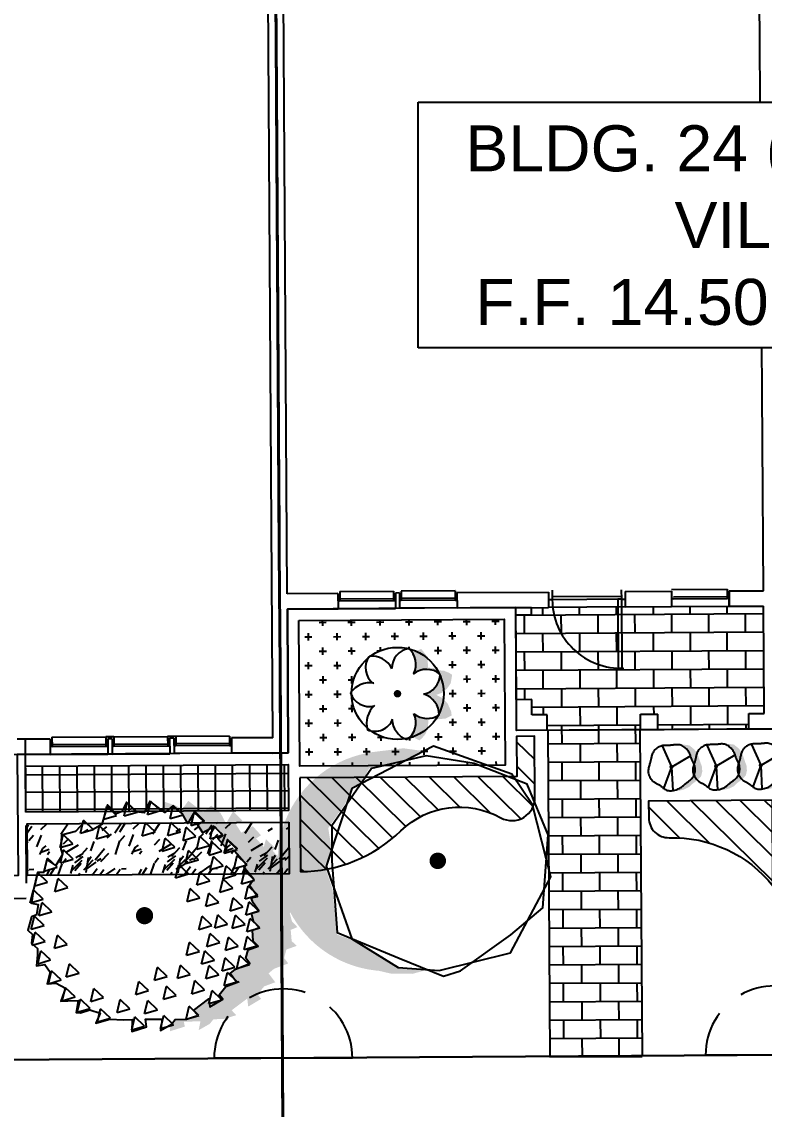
# Model space of a CAD drawing. Header units: feet. Extents: x 919634 to 928945, y 707022 to 708026.
# Drawn here: x 920373.39 to 920405.62, y 707104.01 to 707151.24 of the extents above; entities that cross this region are included whole.
import ezdxf

# ---------------------------------------------------------------- set-up
doc = ezdxf.new("R2010")
doc.units = ezdxf.units.FT
doc.header["$LTSCALE"] = 20
doc.header["$MEASUREMENT"] = 0
for name, pattern in [('HIDDEN2', [0.1875, 0.125, -0.0625]), ('Site Plan$0$HIDDEN2', [0.1875, 0.125, -0.0625]), ('Site Plan$0$PHANTOM2', [1.25, 0.625, -0.125, 0.125, -0.125, 0.125, -0.125])]:
    doc.linetypes.add(name, pattern=pattern)
for name, color, linetype in [('-u-site-utility clear zone', 252, 'HIDDEN2'), ('-u-site-xref', 7, 'Continuous'), ('LP-ANNO-LABL-SHRB', 2, 'Continuous'), ('Site Plan$0$-u-site-bldg ID', 7, 'Continuous'), ('Site Plan$0$-u-site-bldg_interior', 252, 'Continuous'), ('Site Plan$0$A-PART-FULL', 4, 'Continuous'), ('Site Plan$0$SP-BLDG-ROOF ABOVE', 4, 'Site Plan$0$HIDDEN2'), ('Site Plan$0$SP-LOT PAVERS', 254, 'Continuous'), ('x-Villa4-LP Block$0$L-002', 253, 'Continuous'), ('x-Villa4-LP Block$0$LK-SHRB-013M', 253, 'Continuous'), ('x-Villa4-LP Block$0$LK-SHRB-035M', 253, 'Continuous'), ('x-Villa4-LP Block$0$LK-SHRB-TRNK', 253, 'Continuous'), ('x-Villa4-LP Block$0$LK-TREE-013M', 253, 'Continuous'), ('x-Villa4-LP Block$0$LK-TREE-025M', 253, 'Continuous'), ('x-Villa4-LP Block$0$LK-TREE-050M', 253, 'Continuous'), ('x-Villa4-LP Block$0$LK-TREE-TRNK', 253, 'Continuous'), ('x-Villa4-LP Block$0$LP-PATT-SHAR', 253, 'Continuous'), ('x-Villa4-LP Block$0$LP-SHAR-BRDR-CONT', 253, 'Continuous'), ('x-Villa4-LP Block$0$LP-SHRB', 253, 'Continuous'), ('x-Villa4-LP Block$0$LP-TREE', 253, 'Continuous')]:
    doc.layers.add(name, color=color, linetype=linetype)
for name, color, linetype, lineweight in [('Site Plan$0$SP-LOT LINES', 252, 'Site Plan$0$PHANTOM2', 40), ('Site Plan$0$SP-SIDEWALK', 2, 'Continuous', 25), ('SP-BUILDING-FOOTPRINT', 1, 'Continuous', 25)]:
    doc.layers.add(name, color=color, linetype=linetype, lineweight=lineweight)
for name, color, linetype, plot in [('x-Villa4-LP Block$0$-u-site-no_plot', 253, 'Continuous', False), ('x-Villa4-LP Block$0$LK-SHRB-SHAD', 253, 'Continuous', False), ('x-Villa4-LP Block$0$LK-TREE-SHAD', 253, 'Continuous', False), ('x-Villa4-LP Block$0$LK-TREE-SHAD-SM30', 253, 'Continuous', False), ('x-Villa4-LP Block$0$LK-TREE-SHAD-SM40', 253, 'Continuous', False), ('x-Villa4-LP Block$0$LK-TREE-SHAD-SM50', 253, 'Continuous', False)]:
    doc.layers.add(name, color=color, linetype=linetype, plot=plot)
doc.layers.get('-u-site-xref').off()
doc.styles.add('Site Plan$0$ARIAL', font='arial.ttf')

# ---------------------------------------------------------------- blocks, each defined once
blk = doc.blocks.new('Site Plan$0$DR1H902')
for p, q in [((-0.5, 0), (-0.5, 1)), ((-0.5, 1), (-0.45, 1)), ((-0.45, 0), (-0.45, 1)), ((-0.5, 0), (-0.45, 0))]:
    blk.add_line(p, q)
blk.add_arc((-0.5, 0), 1, 0, 91.707)
blk = doc.blocks.new('Site Plan$0$A$C4e4189c5')
at = {"layer": 'Site Plan$0$-u-site-bldg_interior'}
for p, q in [((-38, 4), (-40, 4)), ((-2, 5.5), (-38, 5.5)), ((-2, 4), (-38, 4)), ((-2, 4), (0, 4))]:
    blk.add_line(p, q, dxfattribs=at)
at = {"layer": 'Site Plan$0$-u-site-bldg_interior', "xscale": 35.99999999999999, "yscale": 35.99999999999999, "zscale": 95.99999999999997, "rotation": 179.9999999999935}
blk.add_blockref('Site Plan$0$DR1H902', (-20, 4), dxfattribs=at)
blk = doc.blocks.new('Site Plan')
at = {"layer": 'Site Plan$0$SP-LOT PAVERS', "extrusion": (1.16656e-06, -0.0001861, 1)}
h = blk.add_hatch(dxfattribs=at)
h.set_pattern_fill('AR-B816', color=256, scale=0.1, angle=0.3592)
h.set_pattern_definition([(0.3592, (920367.3301, 707106.11246), (-0.005015, 0.799984), []), (90.3592, (920367.3301, 707106.11246), (-0.804999, 0.79497), [0.8, -0.8])])
h.paths.add_polyline_path([(920400.228, 707120.486), (920400.252, 707120.486), (920400.248, 707121.152), (920400.998, 707121.157), (920401.002, 707120.49), (920404.954, 707120.515), (920404.95, 707121.182), (920405.617, 707121.186), (920405.588, 707125.853), (920394.838, 707125.785), (920394.863, 707121.785), (920395.529, 707121.79), (920395.534, 707121.123), (920396.2, 707121.127), (920396.204, 707120.46), (920396.228, 707120.461), (920396.317, 707106.294), (920400.317, 707106.319)])
at = {"layer": 'Site Plan$0$-u-site-bldg_interior', "extrusion": (1.16656e-06, -0.0001861, 1)}
for p, q in [((920384.29, 707120.148, 0.007), (920384.049, 707158.564, 0.014)), ((920384.917, 707126.402, 0.008), (920384.715, 707158.568, 0.014)), ((920405.583, 707126.531, 0.008), (920405.382, 707158.697, 0.014)), ((920387.117, 707126.416, 0.008), (920384.917, 707126.402, 0.008)), ((920387.117, 707126.416, 0.008), (920387.121, 707125.749, 0.008)), ((920387.2, 707126.499, 0.008), (920389.533, 707126.514, 0.008)), ((920387.2, 707126.499, 0.008), (920387.202, 707126.086, 0.008)), ((920387.202, 707126.179, 0.008), (920389.535, 707126.194, 0.008)), ((920389.533, 707126.514, 0.008), (920389.535, 707126.101, 0.008)), ((920389.783, 707126.432, 0.008), (920389.617, 707126.431, 0.008)), ((920389.617, 707126.431, 0.008), (920389.621, 707125.765, 0.008)), ((920389.783, 707126.432, 0.008), (920389.788, 707125.766, 0.008)), ((920392.199, 707126.531, 0.008), (920389.866, 707126.516, 0.008)), ((920389.866, 707126.516, 0.008), (920389.869, 707126.103, 0.008)), ((920392.201, 707126.21, 0.008), (920389.868, 707126.196, 0.008)), ((920392.199, 707126.531, 0.008), (920392.202, 707126.118, 0.008)), ((920392.283, 707126.448, 0.008), (920396.25, 707126.473, 0.008)), ((920392.283, 707126.448, 0.008), (920392.287, 707125.781, 0.008)), ((920396.25, 707126.473, 0.008), (920396.254, 707125.806, 0.008)), ((920396.416, 707126.557, 0.008), (920396.419, 707126.141, 0.008)), ((920399.418, 707126.284, 0.008), (920396.418, 707126.266, 0.008)), ((920399.416, 707126.576, 0.008), (920399.419, 707126.159, 0.008)), ((920399.583, 707126.494, 0.008), (920401.596, 707126.506, 0.008)), ((920399.583, 707126.494, 0.008), (920399.588, 707125.827, 0.008)), ((920401.595, 707126.59, 0.008), (920404.012, 707126.605, 0.008)), ((920401.596, 707126.506, 0.008), (920401.6, 707125.84, 0.008)), ((920401.681, 707126.27, 0.008), (920404.012, 707126.284, 0.008)), ((920401.681, 707126.177, 0.008), (920404.012, 707126.192, 0.008)), ((920404.012, 707126.605, 0.008), (920404.014, 707126.192, 0.008)), ((920404.098, 707126.192, 0.008), (920404.014, 707126.192, 0.008)), ((920404.096, 707126.522, 0.008), (920405.583, 707126.531, 0.008)), ((920404.1, 707125.855, 0.008), (920404.096, 707126.522, 0.008)), ((920404.096, 707126.522, 0.008), (920404.1, 707125.855, 0.008)), ((920384.921, 707125.735, 0.008), (920387.121, 707125.749, 0.008)), ((920384.96, 707119.485, 0.007), (920384.921, 707125.735, 0.008)), ((920387.202, 707126.086, 0.008), (920387.119, 707126.086, 0.008)), ((920387.121, 707125.749, 0.008), (920389.621, 707125.765, 0.008)), ((920387.202, 707126.086, 0.008), (920389.535, 707126.101, 0.008)), ((920389.535, 707126.101, 0.008), (920389.619, 707126.101, 0.008)), ((920389.788, 707125.766, 0.008), (920389.621, 707125.765, 0.008)), ((920389.869, 707126.103, 0.008), (920389.785, 707126.103, 0.008)), ((920392.287, 707125.781, 0.008), (920389.788, 707125.766, 0.008)), ((920392.202, 707126.118, 0.008), (920389.869, 707126.103, 0.008)), ((920392.202, 707126.118, 0.008), (920392.285, 707126.118, 0.008)), ((920392.287, 707125.781, 0.008), (920396.254, 707125.806, 0.008)), ((920396.419, 707126.141, 0.008), (920396.252, 707126.14, 0.008)), ((920399.588, 707125.827, 0.008), (920396.254, 707125.806, 0.008)), ((920399.419, 707126.159, 0.008), (920396.419, 707126.141, 0.008)), ((920399.419, 707126.159, 0.008), (920399.586, 707126.16, 0.008)), ((920399.588, 707125.827, 0.008), (920401.6, 707125.84, 0.008)), ((920401.6, 707125.84, 0.008), (920404.1, 707125.855, 0.008)), ((920404.1, 707125.855, 0.008), (920405.588, 707125.865, 0.008)), ((920405.617, 707121.198, 0.007), (920405.588, 707125.865, 0.008)), ((920395.529, 707121.802, 0.007), (920394.863, 707121.797, 0.007)), ((920394.871, 707120.464, 0.007), (920394.863, 707121.797, 0.007)), ((920395.534, 707121.135, 0.007), (920395.529, 707121.802, 0.007)), ((920396.2, 707121.139, 0.007), (920395.534, 707121.135, 0.007)), ((920396.204, 707120.472, 0.007), (920396.2, 707121.139, 0.007)), ((920400.248, 707121.164, 0.007), (920400.998, 707121.169, 0.007)), ((920400.252, 707120.498, 0.007), (920400.248, 707121.164, 0.007)), ((920401.002, 707120.503, 0.007), (920400.998, 707121.169, 0.007)), ((920404.95, 707121.194, 0.007), (920405.617, 707121.198, 0.007)), ((920404.954, 707120.527, 0.007), (920404.95, 707121.194, 0.007)), ((920404.954, 707120.527, 0.007), (920405.621, 707120.531, 0.007)), ((920405.621, 707120.531, 0.007), (920406.288, 707120.536, 0.007)), ((920374.622, 707120.087, 0.007), (920373.196, 707120.078, 0.007)), ((920374.622, 707120.087, 0.007), (920374.627, 707119.42, 0.007)), ((920374.705, 707120.171, 0.007), (920377.039, 707120.186, 0.007)), ((920374.705, 707120.171, 0.007), (920374.708, 707119.758, 0.007)), ((920377.393, 707120.188, 0.007), (920377.039, 707120.186, 0.007)), ((920377.039, 707120.186, 0.007), (920377.041, 707119.773, 0.007)), ((920377.31, 707120.104, 0.007), (920377.122, 707120.103, 0.007)), ((920377.122, 707120.103, 0.007), (920377.127, 707119.436, 0.007)), ((920377.31, 707120.104, 0.007), (920377.314, 707119.437, 0.007)), ((920377.393, 707120.188, 0.007), (920379.726, 707120.202, 0.007)), ((920377.393, 707120.188, 0.007), (920377.395, 707119.775, 0.007)), ((920380.08, 707120.205, 0.007), (920379.726, 707120.202, 0.007)), ((920379.726, 707120.202, 0.007), (920379.729, 707119.789, 0.007)), ((920379.997, 707120.121, 0.007), (920379.81, 707120.12, 0.007)), ((920379.81, 707120.12, 0.007), (920379.814, 707119.453, 0.007)), ((920379.997, 707120.121, 0.007), (920380.002, 707119.454, 0.007)), ((920382.413, 707120.219, 0.007), (920380.08, 707120.205, 0.007)), ((920380.08, 707120.205, 0.007), (920380.083, 707119.792, 0.007)), ((920382.413, 707120.219, 0.007), (920382.416, 707119.806, 0.007)), ((920384.29, 707120.148, 0.007), (920382.497, 707120.136, 0.007)), ((920382.497, 707120.136, 0.007), (920382.502, 707119.47, 0.007)), ((920396.204, 707120.472, 0.007), (920394.871, 707120.464, 0.007)), ((920400.526, 707120.5, 0.007), (920401.276, 707120.504, 0.007)), ((920374.708, 707119.758, 0.007), (920374.625, 707119.757, 0.007)), ((920374.707, 707119.85, 0.007), (920377.041, 707119.865, 0.007)), ((920374.708, 707119.758, 0.007), (920377.041, 707119.773, 0.007)), ((920377.041, 707119.773, 0.007), (920377.125, 707119.773, 0.007)), ((920377.395, 707119.775, 0.007), (920377.312, 707119.774, 0.007)), ((920377.395, 707119.867, 0.007), (920379.728, 707119.882, 0.007)), ((920377.395, 707119.775, 0.007), (920379.729, 707119.789, 0.007)), ((920379.729, 707119.789, 0.007), (920379.812, 707119.79, 0.007)), ((920380.083, 707119.792, 0.007), (920379.999, 707119.791, 0.007)), ((920382.415, 707119.899, 0.007), (920380.082, 707119.884, 0.007)), ((920382.416, 707119.806, 0.007), (920380.083, 707119.792, 0.007)), ((920382.416, 707119.806, 0.007), (920382.499, 707119.807, 0.007)), ((920374.627, 707119.42, 0.007), (920372.533, 707119.407, 0.007)), ((920374.627, 707119.42, 0.007), (920377.127, 707119.436, 0.007)), ((920377.314, 707119.437, 0.007), (920377.127, 707119.436, 0.007)), ((920377.314, 707119.437, 0.007), (920379.814, 707119.453, 0.007)), ((920380.002, 707119.454, 0.007), (920379.814, 707119.453, 0.007)), ((920382.502, 707119.47, 0.007), (920380.002, 707119.454, 0.007)), ((920384.294, 707119.481, 0.007), (920382.502, 707119.47, 0.007)), ((920384.294, 707119.481, 0.007), (920384.96, 707119.485, 0.007))]:
    blk.add_line(p, q, dxfattribs=at)
at = {"layer": 'Site Plan$0$-u-site-bldg_interior', "extrusion": (1.16656e-06, -0.0001861, 1), "elevation": -130.515}
blk.add_lwpolyline([(920395.506, 707125.456), (920394.84, 707125.452), (920394.838, 707125.785), (920395.504, 707125.789)], close=True, dxfattribs=at)
at = {"layer": 'Site Plan$0$A-PART-FULL', "extrusion": (1.16656e-06, -0.0001861, 1)}
blk.add_line((920401.681, 707126.177, 0.008), (920401.598, 707126.177, 0.008), dxfattribs=at)
at = {"layer": 'Site Plan$0$SP-BLDG-ROOF ABOVE', "extrusion": (1.16656e-06, -0.0001861, 1), "elevation": -130.515}
blk.add_lwpolyline([(920373.545, 707120.068), (920373.588, 707113.152), (920366, 707113.104), (920365.944, 707122.021)], dxfattribs=at)
at = {"layer": 'Site Plan$0$SP-LOT LINES', "ltscale": 0.4, "extrusion": (1.16656e-06, -0.0001861, 1)}
for p, q in [((920384.29, 707173.232, 0.017), (920384.854, 707083.234)), ((920384.854, 707083.234), (920384.29, 707173.232, 0.017))]:
    blk.add_line(p, q, dxfattribs=at)
at = {"layer": 'Site Plan$0$SP-SIDEWALK', "extrusion": (1.16656e-06, -0.0001861, 1)}
for p, q in [((920394.863, 707121.797, 0.007), (920394.838, 707125.797, 0.008)), ((920396.204, 707120.472, 0.007), (920404.954, 707120.527, 0.007)), ((920396.228, 707120.473, 0.007), (920396.317, 707106.306, 0.004)), ((920400.228, 707120.498, 0.007), (920400.317, 707106.331, 0.004)), ((920366.041, 707106.116, 0.004), (920446.042, 707106.618, 0.004))]:
    blk.add_line(p, q, dxfattribs=at)
at = {"layer": 'Site Plan$0$SP-SIDEWALK'}
blk.add_line((920589.176, 707107.514), (920245.043, 707105.357), dxfattribs=at)
at = {"layer": 'Site Plan$0$-u-site-bldg_interior', "extrusion": (1.16656e-06, -0.0001861, 1), "xscale": 0.08333333333333327, "yscale": 0.08333333333333327, "zscale": 0.08333333333333327, "rotation": 0.359150132604808}
blk.add_blockref('Site Plan$0$A$C4e4189c5', (920399.588, 707125.815, -130.515), dxfattribs=at)
at = {"layer": 'Site Plan$0$-u-site-bldg ID', "insert": (920405.534, 707146.742), "char_height": 2, "width": 27.88033, "attachment_point": 2, "style": 'Site Plan$0$ARIAL', "bg_fill": 19, "box_fill_scale": 1.5, "bg_fill_color": 256, "bg_fill_transparency": 0}
blk.add_mtext("BLDG. 24 (4-UNITS)\\PVILLA\\PF.F. 14.50' N.A.V.D.", dxfattribs=at)
blk = doc.blocks.new('x-Villa4-LP Block$0$TREE-EVGR-001')
at = {"layer": 'x-Villa4-LP Block$0$LK-TREE-SHAD'}
blk.add_hatch(color=256, dxfattribs=at).paths.add_polyline_path([(0.109, -0.4758), (0.1079, -0.5039), (0.1722, -0.4845), (0.1683, -0.4622), (0.2405, -0.4622), (0.2327, -0.5), (0.2814, -0.4728), (0.297, -0.4533), (0.3476, -0.4513), (0.3963, -0.4359), (0.3769, -0.4143), (0.4451, -0.3637), (0.449, -0.3988), (0.5055, -0.3656), (0.4899, -0.3462), (0.5191, -0.3111), (0.5673, -0.2935), (0.5386, -0.2546), (0.562, -0.2351), (0.6244, -0.2118), (0.6068, -0.1884), (0.6166, -0.1514), (0.6614, -0.1358), (0.64, -0.1144), (0.6361, -0.0657), (0.6653, -0.054), (0.6419, -0.0287), (0.6322, 0.0083), (0.6653, 0.0181), (0.64, 0.0531), (0.6322, 0.0745), (0.6594, 0.0804), (0.6244, 0.1291), (0.6341, 0.1427), (0.6438, 0.1544), (0.601, 0.2089), (0.6127, 0.2187), (0.5601, 0.279), (0.5717, 0.2907), (0.5308, 0.3297), (0.5211, 0.2966), (0.4879, 0.3336), (0.5094, 0.3472), (0.4735, 0.3871), (0.4236, 0.3589), (0.4003, 0.3959), (0.4295, 0.4115), (0.3886, 0.4524), (0.3574, 0.3998), (0.334, 0.4446), (0.2931, 0.4777), (0.258, 0.4485), (0.1937, 0.4991), (0.1683, 0.4644), (0.1333, 0.4806), (0.0923, 0.4952), (0.0746, 0.4614), (0.091, 0.4485), (0.1261, 0.4777), (0.167, 0.4446), (0.1904, 0.3998), (0.2216, 0.4524), (0.2625, 0.4115), (0.2333, 0.3959), (0.2566, 0.3589), (0.3065, 0.3871), (0.3424, 0.3472), (0.3209, 0.3336), (0.3541, 0.2966), (0.3638, 0.3297), (0.4047, 0.2907), (0.3931, 0.279), (0.4457, 0.2187), (0.434, 0.2089), (0.4768, 0.1544), (0.4671, 0.1427), (0.4574, 0.1291), (0.4924, 0.0804), (0.4652, 0.0745), (0.473, 0.0531), (0.4983, 0.0181), (0.4652, 0.0083), (0.4749, -0.0287), (0.4983, -0.054), (0.4691, -0.0657), (0.473, -0.1144), (0.4944, -0.1358), (0.4496, -0.1514), (0.4398, -0.1884), (0.4574, -0.2118), (0.395, -0.2351), (0.3716, -0.2546), (0.4003, -0.2935), (0.3521, -0.3111), (0.3229, -0.3462), (0.3385, -0.3656), (0.282, -0.3988), (0.2781, -0.3637), (0.2099, -0.4143), (0.2293, -0.4359), (0.1806, -0.4513), (0.13, -0.4533), (0.1144, -0.4728)])
at = {"layer": 'x-Villa4-LP Block$0$LK-TREE-013M'}
for p, q in [((-0.1749, 0.4209), (-0.1609, 0.4775)), ((-0.1189, 0.4371), (-0.1609, 0.4775)), ((-0.0858, 0.4354), (-0.0718, 0.4921)), ((-0.0297, 0.4516), (-0.0718, 0.4921)), ((0.0161, 0.4409), (0.0301, 0.4975)), ((0.0721, 0.4571), (0.0301, 0.4975)), ((0.1143, 0.4227), (0.1284, 0.4793)), ((0.1704, 0.4389), (0.1284, 0.4793)), ((-0.1749, 0.4209), (-0.1189, 0.4371)), ((-0.0858, 0.4354), (-0.0297, 0.4516)), ((0.0161, 0.4409), (0.0721, 0.4571)), ((0.1143, 0.4227), (0.1704, 0.4389)), ((0.2053, 0.3918), (0.2193, 0.4484)), ((0.2614, 0.408), (0.2193, 0.4484)), ((-0.2768, 0.3609), (-0.2628, 0.4175)), ((-0.2208, 0.3771), (-0.2628, 0.4175)), ((-0.2077, 0.3354), (-0.1937, 0.3921)), ((-0.1516, 0.3516), (-0.1937, 0.3921)), ((-0.0076, 0.3482), (0.0065, 0.4048)), ((0.0485, 0.3643), (0.0065, 0.4048)), ((0.1034, 0.3482), (0.1174, 0.4048)), ((0.1595, 0.3643), (0.1174, 0.4048)), ((0.1702, 0.3272), (0.1842, 0.3838)), ((0.2262, 0.3433), (0.1842, 0.3838)), ((0.2053, 0.3918), (0.2614, 0.408)), ((0.2872, 0.3336), (0.3012, 0.3902)), ((0.3432, 0.3498), (0.3012, 0.3902)), ((-0.366, 0.2991), (-0.352, 0.3557)), ((-0.3099, 0.3152), (-0.352, 0.3557)), ((-0.2768, 0.3609), (-0.2208, 0.3771)), ((-0.2077, 0.3354), (-0.1516, 0.3516)), ((-0.0076, 0.3482), (0.0485, 0.3643)), ((0.0779, 0.2809), (0.092, 0.3375)), ((0.134, 0.297), (0.092, 0.3375)), ((0.1034, 0.3482), (0.1595, 0.3643)), ((0.1702, 0.3272), (0.2262, 0.3433)), ((0.229, 0.2882), (0.243, 0.3448)), ((0.285, 0.3043), (0.243, 0.3448)), ((0.2872, 0.3336), (0.3432, 0.3498)), ((-0.366, 0.2991), (-0.3099, 0.3152)), ((-0.3648, 0.2323), (-0.3507, 0.2889)), ((-0.3087, 0.2485), (-0.3507, 0.2889)), ((0.0779, 0.2809), (0.134, 0.297)), ((0.229, 0.2882), (0.285, 0.3043)), ((0.2824, 0.2625), (0.2964, 0.3191)), ((0.3384, 0.2786), (0.2964, 0.3191)), ((0.349, 0.27), (0.3631, 0.3266)), ((0.349, 0.27), (0.4051, 0.2861)), ((0.4051, 0.2861), (0.3631, 0.3266)), ((-0.4351, 0.1972), (-0.4211, 0.2539)), ((-0.3791, 0.2134), (-0.4211, 0.2539)), ((-0.3648, 0.2323), (-0.3087, 0.2485)), ((0.1798, 0.2263), (0.1939, 0.283)), ((0.1798, 0.2263), (0.2359, 0.2425)), ((0.2359, 0.2425), (0.1939, 0.283)), ((0.2824, 0.2625), (0.3384, 0.2786)), ((0.2872, 0.1991), (0.3012, 0.2557)), ((0.3432, 0.2152), (0.3012, 0.2557)), ((0.3909, 0.2027), (0.4049, 0.2593)), ((0.4469, 0.2189), (0.4049, 0.2593)), ((-0.4769, 0.1331), (-0.4629, 0.1898)), ((-0.4209, 0.1493), (-0.4629, 0.1898)), ((-0.4351, 0.1972), (-0.3791, 0.2134)), ((0.1362, 0.1645), (0.1502, 0.2211)), ((0.1922, 0.1807), (0.1502, 0.2211)), ((0.229, 0.1336), (0.243, 0.1902)), ((0.285, 0.1498), (0.243, 0.1902)), ((0.2872, 0.1991), (0.3432, 0.2152)), ((0.3428, 0.159), (0.3568, 0.2156)), ((0.3988, 0.1752), (0.3568, 0.2156)), ((0.3909, 0.2027), (0.4469, 0.2189)), ((0.4236, 0.1354), (0.4377, 0.192)), ((0.4797, 0.1516), (0.4377, 0.192)), ((-0.4769, 0.1331), (-0.4209, 0.1493)), ((-0.3896, 0.1081), (-0.3756, 0.1648)), ((-0.3336, 0.1243), (-0.3756, 0.1648)), ((0.1362, 0.1645), (0.1922, 0.1807)), ((0.229, 0.1336), (0.285, 0.1498)), ((0.329, 0.1009), (0.3431, 0.1575)), ((0.3428, 0.159), (0.3988, 0.1752)), ((0.3851, 0.117), (0.3431, 0.1575)), ((0.4236, 0.1354), (0.4797, 0.1516)), ((-0.497, 0.0591), (-0.4829, 0.1157)), ((-0.4409, 0.0752), (-0.4829, 0.1157)), ((-0.3896, 0.1081), (-0.3336, 0.1243)), ((0.1853, 0.0609), (0.1993, 0.1175)), ((0.2413, 0.077), (0.1993, 0.1175)), ((0.2672, 0.0391), (0.2812, 0.0957)), ((0.3232, 0.0552), (0.2812, 0.0957)), ((0.329, 0.1009), (0.3851, 0.117)), ((0.4382, 0.07), (0.4522, 0.1266)), ((0.4942, 0.0861), (0.4522, 0.1266)), ((-0.497, 0.0591), (-0.4409, 0.0752)), ((-0.4597, 0.0038), (-0.4457, 0.0604)), ((-0.4036, 0.0199), (-0.4457, 0.0604)), ((0.1853, 0.0609), (0.2413, 0.077)), ((0.2672, 0.0391), (0.3232, 0.0552)), ((0.3727, 0.0191), (0.3867, 0.0757)), ((0.4287, 0.0352), (0.3867, 0.0757)), ((0.4382, 0.07), (0.4942, 0.0861)), ((0.4418, 0.0009), (0.4559, 0.0575)), ((0.4979, 0.017), (0.4559, 0.0575)), ((-0.4933, -0.0555), (-0.4793, 0.0011)), ((-0.4373, -0.0393), (-0.4793, 0.0011)), ((-0.4597, 0.0038), (-0.4036, 0.0199)), ((0.3054, -0.0555), (0.3194, 0.0011)), ((0.3614, -0.0393), (0.3194, 0.0011)), ((0.3727, 0.0191), (0.4287, 0.0352)), ((0.4418, 0.0009), (0.4979, 0.017)), ((-0.4933, -0.0555), (-0.4373, -0.0393)), ((0.2362, -0.061), (0.2503, -0.0043)), ((0.2362, -0.061), (0.2923, -0.0448)), ((0.2923, -0.0448), (0.2503, -0.0043)), ((0.3054, -0.0555), (0.3614, -0.0393)), ((0.3818, -0.0573), (0.3958, -0.0007)), ((0.3818, -0.0573), (0.4378, -0.0412)), ((0.4378, -0.0412), (0.3958, -0.0007)), ((0.4455, -0.0719), (0.4595, -0.0152)), ((0.5015, -0.0557), (0.4595, -0.0152)), ((-0.4899, -0.1256), (-0.4759, -0.0689)), ((-0.4338, -0.1094), (-0.4759, -0.0689)), ((-0.3933, -0.1391), (-0.3792, -0.0825)), ((-0.3372, -0.123), (-0.3792, -0.0825)), ((0.2708, -0.1355), (0.2848, -0.0789)), ((0.3269, -0.1193), (0.2848, -0.0789)), ((0.4327, -0.1501), (0.4468, -0.0934)), ((0.4455, -0.0719), (0.5015, -0.0557)), ((0.4888, -0.1339), (0.4468, -0.0934)), ((-0.4899, -0.1256), (-0.4338, -0.1094)), ((-0.3933, -0.1391), (-0.3372, -0.123)), ((0.1817, -0.1737), (0.1957, -0.1171)), ((0.2377, -0.1575), (0.1957, -0.1171)), ((0.2708, -0.1355), (0.3269, -0.1193)), ((0.3509, -0.1519), (0.3649, -0.0953)), ((0.3509, -0.1519), (0.4069, -0.1357)), ((0.4069, -0.1357), (0.3649, -0.0953)), ((0.4327, -0.1501), (0.4888, -0.1339)), ((-0.466, -0.2064), (-0.452, -0.1498)), ((-0.41, -0.1903), (-0.452, -0.1498)), ((0.1817, -0.1737), (0.2377, -0.1575)), ((0.2471, -0.2119), (0.2612, -0.1553)), ((0.3032, -0.1957), (0.2612, -0.1553)), ((0.3363, -0.2428), (0.3503, -0.1862)), ((0.3923, -0.2266), (0.3503, -0.1862)), ((0.4, -0.2319), (0.414, -0.1753)), ((0.456, -0.2157), (0.414, -0.1753)), ((-0.466, -0.2064), (-0.41, -0.1903)), ((-0.3423, -0.2646), (-0.3283, -0.208)), ((-0.2863, -0.2484), (-0.3283, -0.208)), ((0.0416, -0.281), (0.0556, -0.2244)), ((0.0976, -0.2648), (0.0556, -0.2244)), ((0.1416, -0.2737), (0.1557, -0.2171)), ((0.1977, -0.2575), (0.1557, -0.2171)), ((0.2471, -0.2119), (0.3032, -0.1957)), ((0.2653, -0.2755), (0.2794, -0.2189)), ((0.3214, -0.2594), (0.2794, -0.2189)), ((0.3363, -0.2428), (0.3923, -0.2266)), ((0.4, -0.2319), (0.456, -0.2157)), ((-0.4206, -0.2937), (-0.4065, -0.2371)), ((-0.4206, -0.2937), (-0.3645, -0.2775)), ((-0.3645, -0.2775), (-0.4065, -0.2371)), ((-0.3423, -0.2646), (-0.2863, -0.2484)), ((0.0416, -0.281), (0.0976, -0.2648)), ((0.1416, -0.2737), (0.1977, -0.2575)), ((0.2653, -0.2755), (0.3214, -0.2594)), ((0.3454, -0.3064), (0.3594, -0.2498)), ((0.4014, -0.2903), (0.3594, -0.2498)), ((-0.3605, -0.3683), (-0.3465, -0.3116)), ((-0.3045, -0.3521), (-0.3465, -0.3116)), ((-0.2368, -0.3719), (-0.2228, -0.3153)), ((-0.1808, -0.3557), (-0.2228, -0.3153)), ((-0.0403, -0.3428), (-0.0263, -0.2862)), ((-0.0403, -0.3428), (0.0157, -0.3266)), ((0.0157, -0.3266), (-0.0263, -0.2862)), ((0.0798, -0.3646), (0.0938, -0.308)), ((0.1358, -0.3485), (0.0938, -0.308)), ((0.2035, -0.341), (0.2175, -0.2844)), ((0.2035, -0.341), (0.2595, -0.3248)), ((0.2595, -0.3248), (0.2175, -0.2844)), ((0.2781, -0.3846), (0.2921, -0.328)), ((0.3341, -0.3685), (0.2921, -0.328)), ((0.3454, -0.3064), (0.4014, -0.2903)), ((-0.3605, -0.3683), (-0.3045, -0.3521)), ((-0.2957, -0.4188), (-0.2817, -0.3621)), ((-0.2397, -0.4026), (-0.2817, -0.3621)), ((-0.2368, -0.3719), (-0.1808, -0.3557)), ((-0.1222, -0.421), (-0.1082, -0.3644)), ((-0.0661, -0.4048), (-0.1082, -0.3644)), ((-0.0021, -0.4264), (0.0119, -0.3698)), ((0.0539, -0.4103), (0.0119, -0.3698)), ((0.0798, -0.3646), (0.1358, -0.3485)), ((0.2781, -0.3846), (0.3341, -0.3685)), ((-0.2957, -0.4188), (-0.2397, -0.4026)), ((-0.2077, -0.461), (-0.1937, -0.4044)), ((-0.1516, -0.4448), (-0.1937, -0.4044)), ((-0.1222, -0.421), (-0.0661, -0.4048)), ((-0.0021, -0.4264), (0.0539, -0.4103)), ((0.178, -0.4519), (0.192, -0.3953)), ((0.2341, -0.4357), (0.192, -0.3953)), ((-0.2077, -0.461), (-0.1516, -0.4448)), ((-0.0585, -0.4974), (-0.0445, -0.4407)), ((-0.0025, -0.4812), (-0.0445, -0.4407)), ((0.067, -0.4919), (0.0811, -0.4353)), ((0.1231, -0.4757), (0.0811, -0.4353)), ((0.178, -0.4519), (0.2341, -0.4357)), ((-0.0585, -0.4974), (-0.0025, -0.4812)), ((0.067, -0.4919), (0.1231, -0.4757))]:
    blk.add_line(p, q, dxfattribs=at)
at = {"layer": 'x-Villa4-LP Block$0$LK-TREE-050M'}
for points in [[(0.3015, 0.3842), (0.2566, 0.3589), (0.2333, 0.3959), (0.2625, 0.4115), (0.2216, 0.4524), (0.1904, 0.3998), (0.167, 0.4446), (0.1261, 0.4777), (0.091, 0.4485), (0.0267, 0.4991), (0.0013, 0.4485), (-0.0337, 0.4524), (-0.0747, 0.4952), (-0.0961, 0.4543), (-0.1214, 0.4446), (-0.1585, 0.4835), (-0.1838, 0.3979), (-0.2208, 0.3764), (-0.2578, 0.4115), (-0.2988, 0.3686), (-0.3592, 0.3531), (-0.3631, 0.2927), (-0.3553, 0.2693), (-0.3845, 0.2206), (-0.4235, 0.2479), (-0.4371, 0.1914), (-0.4644, 0.1914), (-0.4839, 0.1096), (-0.4917, 0.057), (-0.4625, 0.0512), (-0.4703, 0.0064), (-0.4917, -0.0014), (-0.5092, -0.0599), (-0.4878, -0.0793), (-0.4936, -0.1163), (-0.4664, -0.1397), (-0.4664, -0.167), (-0.4722, -0.2157), (-0.4352, -0.2098), (-0.4118, -0.2429), (-0.4254, -0.2936), (-0.3865, -0.2916), (-0.3455, -0.3131), (-0.367, -0.3695), (-0.3358, -0.3695), (-0.291, -0.3676), (-0.3007, -0.4202), (-0.2812, -0.4221), (-0.2403, -0.4085), (-0.1955, -0.4241), (-0.215, -0.4669), (-0.1546, -0.4494), (-0.0941, -0.4533), (-0.0571, -0.4513), (-0.0591, -0.5039), (0.0052, -0.4845), (0.0013, -0.4513), (0.0735, -0.4513), (0.0657, -0.5), (0.1144, -0.4728), (0.13, -0.4533), (0.1806, -0.4513), (0.2235, -0.4377)], [(0.3989, -0.2916), (0.3716, -0.2546), (0.395, -0.2351), (0.4574, -0.2118), (0.4398, -0.1884), (0.4496, -0.1514), (0.4944, -0.1358), (0.473, -0.1144), (0.4691, -0.0657), (0.4983, -0.054), (0.4749, -0.0287), (0.4652, 0.0083), (0.4983, 0.0181), (0.473, 0.0531), (0.4652, 0.0745), (0.4924, 0.0804), (0.4574, 0.1291), (0.4671, 0.1427), (0.4768, 0.1544), (0.434, 0.2089), (0.4457, 0.2187), (0.3931, 0.279), (0.4047, 0.2907), (0.3638, 0.3297), (0.3541, 0.2966), (0.3209, 0.3336), (0.3424, 0.3472), (0.3073, 0.3862)], [(0.2274, -0.4338), (0.2099, -0.4143), (0.2781, -0.3637), (0.282, -0.3988), (0.3385, -0.3656), (0.3229, -0.3462), (0.3521, -0.3111), (0.4106, -0.2897)]]:
    blk.add_lwpolyline(points, dxfattribs=at)
at = {"layer": 'x-Villa4-LP Block$0$LK-TREE-TRNK', "const_width": 0.0375}
blk.add_lwpolyline([(-0.007, -0.0174, 1), (0.007, 0.0174, 1)], format="xyb", close=True, dxfattribs=at)
blk = doc.blocks.new('x-Villa4-LP Block$0$TREE-SIMP-007')
at = {"layer": 'x-Villa4-LP Block$0$LK-TREE-SHAD'}
blk.add_hatch(color=256, dxfattribs=at).paths.add_polyline_path([(0.0446, 0.4933), (0.1186, 0.5129), (0.2186, 0.5107), (0.362, 0.476), (0.4816, 0.4108), (0.5968, 0.2935), (0.6686, 0.0957), (0.6708, -0.0759), (0.6294, -0.2193), (0.5555, -0.3345), (0.436, -0.4301), (0.3012, -0.4952), (0.1533, -0.5126), (0.062, -0.4996), (0.1533, -0.4561), (0.3099, -0.4214), (0.349, -0.3475), (0.3903, -0.3388), (0.4186, -0.2628), (0.4968, -0.152), (0.4816, -0.0542), (0.5142, 0.0197), (0.4794, 0.124), (0.4599, 0.3326), (0.3925, 0.3565), (0.1838, 0.4868)])
at = {"layer": 'x-Villa4-LP Block$0$LK-TREE-SHAD-SM30'}
h = blk.add_hatch(color=256, dxfattribs=at)
edge = h.paths.add_edge_path()
edge.add_arc((0.2278, 0), 0.5, 268.9557, 451.0443)
edge.add_arc((0.2096, 0), 0.5, -88.9557, 88.9557, ccw=False)
at = {"layer": 'x-Villa4-LP Block$0$LK-TREE-SHAD-SM40'}
h = blk.add_hatch(color=256, dxfattribs=at)
edge = h.paths.add_edge_path()
edge.add_arc((0.2096, 0), 0.5, 271.0443, 448.9557)
edge.add_arc((0.2096, 0), 0.5, 88.9557, 91.3924)
edge.add_arc((0.1853, 0), 0.5, -88.6076, 88.6076, ccw=False)
edge.add_arc((0.2096, 0), 0.5, 268.6076, 271.0443)
at = {"layer": 'x-Villa4-LP Block$0$LK-TREE-SHAD-SM50'}
h = blk.add_hatch(color=256, dxfattribs=at)
edge = h.paths.add_edge_path()
edge.add_arc((0.1853, 0), 0.5, 271.3924, 448.6076)
edge.add_arc((0.1853, 0), 0.5, 88.6076, 95.2219)
edge.add_arc((0.1591, -0.0014), 0.4997, -86.0659, 92.2148, ccw=False)
edge.add_arc((0.1853, 0), 0.5, 270.9269, 271.3924)
at = {"layer": 'x-Villa4-LP Block$0$LK-TREE-025M'}
blk.add_lwpolyline([(-0.0996, 0.5009), (-0.3296, 0.3389), (-0.4764, 0.2162), (-0.5027, -0.1144), (-0.4085, -0.3466), (-0.1675, -0.4407), (0.0494, -0.4779), (0.2992, -0.421), (0.4811, -0.1626), (0.4811, -0.0028), (0.4592, 0.3235), (0.1787, 0.4418), (-0.0229, 0.525)], close=True, dxfattribs=at)
at = {"layer": 'x-Villa4-LP Block$0$LK-TREE-050M'}
blk.add_lwpolyline([(-0.0032, 0.4987), (-0.3274, 0.4199), (-0.5137, 0.0761), (-0.4326, -0.2524), (-0.3384, -0.3925), (0.0166, -0.5217), (0.3891, -0.3312), (0.5074, 0.0213), (0.3934, 0.352), (0.1831, 0.4834)], close=True, dxfattribs=at)
at = {"layer": 'x-Villa4-LP Block$0$LK-TREE-TRNK', "const_width": 0.0375}
blk.add_lwpolyline([(-0.0187, 0, 1), (0.0188, 0, 1)], format="xyb", close=True, dxfattribs=at)
blk = doc.blocks.new('x-Villa4-LP Block$0$SHRUB-TROP-021')
at = {"layer": 'x-Villa4-LP Block$0$LK-SHRB-SHAD'}
blk.add_hatch(color=256, dxfattribs=at).paths.add_polyline_path([(0.568, 0.182), (0.56, 0.166, -0.120302), (0.486, 0.057), (0.477, 0.046), (0.468, 0.042, -0.109158), (0.359, -0.008), (0.364, -0.01, -0.108552), (0.472, -0.078), (0.499, -0.1), (0.513, -0.127, -0.144436), (0.562, -0.288), (0.563, -0.292), (0.511, -0.32), (0.483, -0.325, -0.037199), (0.439, -0.334), (0.422, -0.337), (0.41, -0.336, -0.078012), (0.318, -0.323), (0.294, -0.32), (0.267, -0.303, -0.036485), (0.23, -0.281), (0.237, -0.309, -0.018135), (0.242, -0.329), (0.244, -0.337), (0.245, -0.341, -0.054975), (0.249, -0.401), (0.249, -0.411), (0.247, -0.421, -0.054333), (0.234, -0.479), (0.232, -0.488), (0.228, -0.495, -0.055591), (0.198, -0.549), (0.19, -0.564), (0.232, -0.601), (0.291, -0.633), (0.326, -0.606), (0.375, -0.547), (0.407, -0.465), (0.417, -0.359), (0.499, -0.337), (0.558, -0.347), (0.65, -0.339), (0.731, -0.3), (0.724, -0.243), (0.679, -0.139), (0.608, -0.063), (0.524, -0.018), (0.603, 0.009), (0.669, 0.063), (0.721, 0.137), (0.741, 0.253), (0.694, 0.281), (0.63, 0.308), (0.541, 0.315), (0.491, 0.345), (0.415, 0.35), (0.412, 0.439), (0.398, 0.51), (0.326, 0.604), (0.259, 0.58), (0.21, 0.55), (0.232, 0.51), (0.237, 0.489, -0.111279), (0.249, 0.361), (0.249, 0.352), (0.246, 0.342, -0.060004), (0.224, 0.275), (0.223, 0.273, -0.073716), (0.297, 0.312), (0.299, 0.313), (0.301, 0.313, -0.202635), (0.521, 0.297), (0.533, 0.293), (0.575, 0.263), (0.575, 0.261, -0.002353), (0.577, 0.259, -0.055881), (0.57, 0.198)])
at = {"layer": 'x-Villa4-LP Block$0$LK-SHRB-035M'}
for centre, radius, start, end in [((0.205, 0.336), 0.281, 99.8124, 178.8039), ((-0.041, 0.398), 0.292, 334.3202, 47.3407), ((-0.17, 0.354), 0.261, 144.5008, 233.9817), ((-0.34, 0.213), 0.296, 25.2554, 98.0617), ((0.392, 0.044), 0.284, 49.1324, 128.6056), ((-0.372, -0.172), 0.323, 80.7702, 144.1242), ((0.3, 0.263), 0.277, 280.4099, 359.1805), ((-0.382, 0.093), 0.263, 196.7633, 285.6735), ((0.264, -0.291), 0.298, 0.1344, 72.0768), ((-0.093, -0.4), 0.327, 131.7923, 194.9509), ((-0.029, -0.389), 0.277, 303.2015, 25.5324), ((0.403, -0.034), 0.302, 232.019, 301.8067), ((-0.307, -0.247), 0.259, 246.71, 338.3842), ((0.236, -0.33), 0.313, 182.1854, 248.8532)]:
    blk.add_arc(centre, radius, start, end, dxfattribs=at)
at = {"layer": 'x-Villa4-LP Block$0$LK-SHRB-TRNK', "const_width": 0.05}
blk.add_lwpolyline([(-0.023, 0.011, 1), (0.023, -0.011, 1)], format="xyb", close=True, dxfattribs=at)
blk = doc.blocks.new('x-Villa4-LP Block$0$SHRUB-LRG-121')
at = {"layer": 'x-Villa4-LP Block$0$LK-SHRB-SHAD'}
blk.add_hatch(color=256, dxfattribs=at).paths.add_polyline_path([(0.207, 0.499), (0.295, 0.508), (0.412, 0.491), (0.524, 0.398), (0.6, 0.292), (0.643, 0.158), (0.699, -0.002), (0.704, -0.11), (0.678, -0.216), (0.611, -0.291), (0.475, -0.393), (0.41, -0.458), (0.291, -0.516), (0.168, -0.546), (0.088, -0.542), (0.064, -0.531), (0.153, -0.508), (0.239, -0.458), (0.315, -0.391), (0.418, -0.317), (0.503, -0.222), (0.539, -0.136), (0.539, -0.008), (0.505, 0.102), (0.464, 0.184), (0.431, 0.277), (0.367, 0.385), (0.289, 0.456), (0.241, 0.484)])
at = {"layer": 'x-Villa4-LP Block$0$LK-SHRB-013M'}
for p, q in [((-0.21, 0.481), (0.003, 0.005)), ((0.024, 0.012), (0.439, 0.254)), ((0.003, 0.005), (-0.183, -0.49))]:
    blk.add_line(p, q, dxfattribs=at)
at = {"layer": 'x-Villa4-LP Block$0$LK-SHRB-035M'}
blk.add_line((0.003, -0.004), (0.025, -0.54), dxfattribs=at)
blk.add_lwpolyline([(0.366, -0.351), (0.382, -0.34), (0.398, -0.328), (0.416, -0.314), (0.433, -0.3), (0.451, -0.284), (0.467, -0.267), (0.483, -0.248), (0.497, -0.228), (0.509, -0.206), (0.519, -0.182), (0.527, -0.157), (0.534, -0.132), (0.538, -0.106), (0.54, -0.081), (0.541, -0.056), (0.539, -0.031), (0.536, -0.008), (0.532, 0.014), (0.526, 0.034), (0.519, 0.054), (0.511, 0.073), (0.504, 0.09), (0.496, 0.107), (0.489, 0.122), (0.483, 0.137), (0.477, 0.151), (0.471, 0.164), (0.466, 0.177), (0.461, 0.19), (0.456, 0.204), (0.451, 0.217), (0.446, 0.232), (0.441, 0.247), (0.435, 0.263), (0.429, 0.28), (0.421, 0.297), (0.413, 0.315), (0.403, 0.333), (0.391, 0.352), (0.378, 0.371), (0.362, 0.39), (0.345, 0.409), (0.326, 0.427), (0.305, 0.444), (0.284, 0.46), (0.262, 0.474), (0.239, 0.486), (0.215, 0.495), (0.192, 0.502), (0.168, 0.506), (0.145, 0.507), (0.122, 0.507), (0.1, 0.506), (0.079, 0.504), (0.059, 0.502), (0.04, 0.499), (0.022, 0.498), (0.006, 0.496), (-0.009, 0.495), (-0.024, 0.494), (-0.039, 0.494), (-0.055, 0.494), (-0.071, 0.493), (-0.088, 0.494), (-0.107, 0.494), (-0.126, 0.494), (-0.147, 0.493), (-0.169, 0.492), (-0.191, 0.489), (-0.214, 0.486), (-0.236, 0.48), (-0.259, 0.473), (-0.281, 0.464), (-0.302, 0.453), (-0.323, 0.44), (-0.342, 0.426), (-0.361, 0.41), (-0.378, 0.392), (-0.393, 0.374), (-0.407, 0.355), (-0.419, 0.335), (-0.429, 0.314), (-0.438, 0.293), (-0.445, 0.272), (-0.452, 0.252), (-0.457, 0.232), (-0.462, 0.213), (-0.466, 0.195), (-0.469, 0.178), (-0.473, 0.163), (-0.477, 0.148), (-0.481, 0.133), (-0.485, 0.118), (-0.489, 0.102), (-0.494, 0.086), (-0.5, 0.068), (-0.506, 0.048), (-0.513, 0.027), (-0.519, 0.004), (-0.525, -0.02), (-0.529, -0.045), (-0.532, -0.07), (-0.533, -0.097), (-0.531, -0.123), (-0.525, -0.15), (-0.517, -0.177), (-0.507, -0.203), (-0.495, -0.228), (-0.481, -0.252), (-0.466, -0.274), (-0.45, -0.295), (-0.434, -0.313), (-0.418, -0.328), (-0.402, -0.341), (-0.386, -0.352), (-0.371, -0.362), (-0.356, -0.37), (-0.342, -0.377), (-0.328, -0.384), (-0.315, -0.39), (-0.303, -0.397), (-0.291, -0.403), (-0.28, -0.411), (-0.268, -0.418), (-0.257, -0.427), (-0.245, -0.436), (-0.233, -0.446), (-0.219, -0.457), (-0.205, -0.469), (-0.19, -0.482), (-0.173, -0.495), (-0.155, -0.507), (-0.136, -0.519), (-0.114, -0.529), (-0.092, -0.537), (-0.067, -0.542), (-0.04, -0.545), (-0.013, -0.545), (0.016, -0.542), (0.045, -0.538), (0.073, -0.532), (0.101, -0.524), (0.127, -0.515), (0.151, -0.506), (0.172, -0.496), (0.191, -0.486), (0.208, -0.475), (0.224, -0.465), (0.237, -0.455), (0.25, -0.444), (0.261, -0.434), (0.272, -0.425), (0.283, -0.416), (0.293, -0.407), (0.304, -0.398), (0.314, -0.389), (0.326, -0.38), (0.338, -0.371), (0.351, -0.361)], close=True, dxfattribs=at)
at = {"layer": 'x-Villa4-LP Block$0$LK-SHRB-TRNK', "const_width": 0.0469}
blk.add_lwpolyline([(-0.023, 0, 1), (0.023, 0, 1)], format="xyb", close=True, dxfattribs=at)
blk = doc.blocks.new('x-Villa4-LP Block', base_point=(60.568, -25.046, 0))
at = {"layer": 'x-Villa4-LP Block$0$LP-PATT-SHAR'}
h = blk.add_hatch(dxfattribs=at)
h.set_pattern_fill('CROSS', color=256, scale=2.5)
h.set_pattern_definition([(0, (80.0711, -12.3798), (0.625, 0.625), [0.3125, -0.9375]), (90, (80.22735, -12.5361), (-0.625, 0.625), [0.3125, -0.9375])])
h.paths.add_polyline_path([(80.071, -6.046), (88.984, -6.046), (88.984, -12.38), (80.071, -12.38)])
edge = h.paths.add_edge_path(flags=16)
edge.add_arc((84.334, -9.239), 2, 0, 360)
h = blk.add_hatch(dxfattribs=at)
h.set_pattern_fill('ANSI31', color=256, scale=6, angle=270)
h.set_pattern_definition([(315, (922353.1856, 708079.99876), (0.5303300859, 0.5303300859), [])])
edge = h.paths.add_edge_path()
edge.add_line((80.07, -12.88), (80.063, -16.952))
edge.add_arc((80.093, -10.673), 6.279, 269.7324, 313.8291)
edge.add_arc((86.974, -17.881), 3.686, 60.6837, 133.4067, ccw=False)
edge.add_arc((89.268, -13.794), 1, 240.6837, 360.1887)
edge.add_line((90.268, -13.791), (90.264, -11.129))
edge.add_line((90.264, -11.129), (89.484, -11.137))
edge.add_line((89.484, -11.137), (89.484, -12.88))
edge.add_line((89.484, -12.88), (80.07, -12.88))
h = blk.add_hatch(dxfattribs=at)
h.set_pattern_fill('ANSI37', color=256, scale=6, angle=45)
h.set_pattern_definition([(90, (67.15514, -14.29665), (-0.75, 0), []), (180, (67.15514, -14.29665), (-6e-17, -0.75), [])])
h.paths.add_polyline_path([(68.157, -14.296), (68.16, -12.296), (79.571, -12.296), (79.571, -14.296)])
h = blk.add_hatch(dxfattribs=at)
h.set_pattern_fill('ANSI31', color=256, scale=6, angle=270)
h.set_pattern_definition([(315, (95.2016, -17.7017), (0.53033, 0.53033), [])])
edge = h.paths.add_edge_path()
edge.add_line((100.571, -17.702), (100.571, -13.984))
edge.add_line((100.571, -13.984), (95.202, -13.984))
edge.add_line((95.202, -13.984), (95.202, -14.717))
edge.add_arc((96.065, -14.717), 0.864, 180, 271.2588)
edge.add_arc((96.206, -21.128), 5.549, 38.1307, 91.2588, ccw=False)
h = blk.add_hatch(dxfattribs=at)
h.set_pattern_fill('LAFX-C235-MULCH', color=256, scale=4, pattern_type=2)
h.set_pattern_definition([(4.236394799, (922375.95116, 708263.2933), (-55.999999999963, -3.999999999998), [0.196788, -108.099101158]), (11.88865804, (922378.37884, 708265.32122), (-19.999999999988, -3.999999999987), [0.28226, -77.38369009]), (18.758650348, (922374.78816, 708264.8415), (-12.0013524932457, -3.9959402314204), [0.40684, -210.837088112]), (26.56505118, (922374.9626, 708263.664), (4, 4), [0.195036, -8.749234976]), (29.291362171, (922374.88264, 708264.28914), (-99.999999999965, -56.000000000016), [0.34172, -187.700846983]), (30.579226873, (922378.53148, 708266.10634), (-67.999999999959, -39.999999999993), [0.18574, -102.029717959]), (30.96375653, (922377.6447, 708264.0565), (-8, -4), [0.59336, -22.730447795]), (31.607502246, (922378.38612, 708264.9069), (-20.000000000025, -11.99999999999), [0.2219, -60.835449442]), (33.69006753, (922376.9542, 708262.3266), (-8, -4), [0.262072, -14.160132096]), (34.69515353, (922377.3758, 708265.90998), (-12, -7.99999999999), [0.34478, -62.900773356]), (35.188743132, (922376.38724, 708261.92678), (-107.9704025626283, -76.042042124729), [0.69372, -214.601423458]), (35.753887254, (922378.10992, 708263.67126), (-28.000000000026, -19.999999999992), [0.44784, -122.775543857]), (36.41637852, (922375.63132, 708263.45318), (-76.0141497079345, -55.980791742727), [0.55096, -208.255153236]), (36.869897646, (922375.1007, 708265.5029), (-12, -8), [0.145372, -19.854628052]), (37.184706453, (922375.1734, 708264.97234), (-16, -11.999999999985), [0.26458, -145.337616847]), (38.990994042, (922376.60532, 708264.20914), (-20.000000000004, -16), [0.196388, -107.877662002]), (39.61068824, (922376.26368, 708265.34302), (-91.999999999979, -75.999999999911), [0.82084, -149.751405045]), (40.502848385, (922378.02996, 708265.02322), (-135.96590655979, -116.039959726762), [0.45884, -215.170467848]), (41.34777722, (922375.18068, 708264.45634), (-31.999999999918, -27.999999999934), [0.24204, -132.964550145]), (42.580490783, (922378.46608, 708262.3629), (-47.999999999929, -43.9999999998675), [0.365244, -200.632269924]), (42.847037211, (922375.60224, 708264.68158), (-107.9619766122515, -100.041049604313), [0.68404, -222.92273816]), (43.363422958, (922376.52536, 708265.03774), (-68.00000000008, -64.000000000112), [0.359924, -98.675423192]), (43.958373324, (922376.80884, 708264.7979), (-107.999999999842, -103.999999999884), [0.56544, -155.023745074]), (44.028978069, (922376.06016, 708265.54654), (-116.000000000174, -112.000000000087), [0.303284, -166.597884011]), (44.118596003, (922374.90448, 708262.23934), (-123.941391475146, -120.060532562702), [0.6684, -177.545118527]), (45.909380449, (922377.50664, 708264.3981), (120.000000000068, 124.0000000000745), [0.32384, -177.889514997]), (46.193489424, (922378.04448, 708264.55074), (88.040753431885, 91.961001164119), [0.49352, -132.472645292]), (46.494333591, (922378.79316, 708265.6701), (71.966124761553, 76.032078012109), [0.59128, -109.753650142]), (47.290610043, (922378.53148, 708264.20186), (44.00000000005, 47.99999999999), [0.51436, -70.252845592]), (47.290610043, (922375.01348, 708265.40834), (44.00000000005, 47.99999999999), [0.1286, -70.638629437]), (47.815556684, (922375.95116, 708264.51442), (76.0000000000326, 84.000000000003), [0.3139, -172.428683982]), (48.6913859865, (922377.29584, 708262.25387), (27.9999999999734, 32.0000000000245), [0.63864, -175.088416463]), (48.945186229, (922375.56592, 708265.53926), (80.000000000142, 92.000000000041), [0.298808, -164.139629128]), (49.289153329, (922375.4932, 708262.43558), (23.989608738123, 28.008903452132), [0.41232, -189.619247558]), (50.527540152, (922375.10071, 708263.98378), (35.99999999987, 43.999999999912), [0.64028, -87.450565172]), (50.599339337, (922377.45572, 708263.57674), (35.999999999971, 43.999999999932), [0.26338, -144.677987345]), (51.666659891, (922378.76408, 708263.07522), (59.999999999906, 75.999999999877), [0.398448, -218.873072077]), (52.12501635, (922376.80156, 708263.95474), (12, 16), [0.165748, -45.441267482]), (52.523820439, (922375.893, 708265.3285), (52.000000000033, 67.999999999948), [0.274768, -150.933697007]), (52.744710546, (922376.16192, 708262.9153), (12.005711480502, 15.995714796359), [0.64836, -124.95417419]), (52.853313302, (922378.01544, 708262.8935), (11.999999999988, 15.999999999997), [0.300924, -165.301008913]), (52.853313302, (922374.90446, 708262.84262), (11.999999999988, 15.999999999997), [0.60184, -165.00008547]), (53.426969021, (922377.2086, 708265.68466), (80.000000000007, 108.000000000085), [0.280572, -154.1215009]), (55.0079798, (922378.55328, 708263.6349), (8, 11.99999999998), [0.266172, -48.560048848]), (55.581635521, (922377.23768, 708264.00562), (51.972638821297, 76.018713577112), [0.4758, -169.27695965]), (55.885527055, (922377.38304, 708264.8197), (7.999999999982, 11.999999999992), [0.54432, -149.228841408]), (56.30993247, (922376.7071, 708262.7481), (4, 8), [0.7338, -13.688400686]), (56.30993247, (922375.7912, 708263.0534), (4, 8), [0.28828, -14.133924795]), (56.59217541, (922378.30616, 708265.76462), (108.055268550855, 163.9635902827126), [0.40924, -210.379751976]), (57.14427805, (922374.73728, 708263.3151), (36.026561411081, 55.982915901847), [0.41532, -147.151605013]), (57.99461679, (922376.06016, 708262.30475), (12, 19.99999999998), [0.41144, -37.324493665]), (60.708637829, (922377.12864, 708261.95586), (56.0000000000163, 99.999999999965), [0.3417, -187.700846983]), (62.8188889145, (922376.4672, 708263.94018), (4.000000000004, 7.9999999999994), [0.302324, -166.07075002]), (65.1794586645, (922377.89184, 708265.6265), (23.980169848585, 52.0091477917293), [0.64068, -237.38454054]), (66.250505507, (922376.27824, 708262.65366), (27.999999999995, 63.999999999887), [0.397056, -108.854947861]), (68.19859051, (922376.33636, 708264.26726), (4, 12), [0.548, -20.9926629]), (68.4590240815, (922376.78704, 708265.28486), (51.999999999908, 132.000000000026), [0.296948, -163.116638836]), (69.102234501, (922375.47868, 708263.05342), (31.960799133383, 84.014923190774), [0.42792, -145.174275512]), (69.227745318, (922378.68412, 708262.86442), (11.999999999969, 31.999999999995), [0.225444, -123.83905563]), (70.346175942, (922377.23768, 708262.96618), (4.000000000006, 11.999999999987), [0.64832, -58.815942178]), (70.974393962, (922377.87004, 708262.47194), (4.000000000009, 12.000000000004), [0.44592, -122.256954237]), (71.56505118, (922375.7549, 708263.9257), (-2e-12, 4), [0.6206, -12.028506916]), (72.9794743885, (922377.78284, 708263.04614), (43.999999999947, 144.0000000000047), [0.372476, -204.60557188]), (74.84593195, (922375.76216, 708265.76462), (39.9999999999455, 147.9999999999274), [0.361464, -198.555606126]), (78.690067526, (922375.3769, 708261.8541), (-6e-13, 4), [0.593, -19.803074536]), (79.9194020125, (922378.437, 708262.98074), (11.999999999941, 67.999999999958), [0.66444, -182.1578872]), (93.066485501, (922376.82336, 708263.5477), (3.963425912546, -76.001916127446), [0.40764, -147.80843339])])
h.paths.add_polyline_path([(79.571, -14.796), (79.571, -17.047), (68.217, -17.046), (68.22, -14.796)])
at = {"layer": 'x-Villa4-LP Block$0$-u-site-no_plot'}
blk.add_line((140.571, -25.046, 0), (60.568, -25.046, 0), dxfattribs=at)
at = {"layer": 'x-Villa4-LP Block$0$L-002', "elevation": 0}
blk.add_lwpolyline([(79.571, -14.796), (79.571, -17.047), (68.217, -17.046), (68.22, -14.796)], close=True, dxfattribs=at)
at = {"layer": 'x-Villa4-LP Block$0$LP-SHAR-BRDR-CONT', "elevation": 0}
for points in [[(80.071, -6.046), (88.984, -6.046), (88.984, -12.38), (80.071, -12.38)], [(68.157, -14.296), (68.16, -12.296), (79.571, -12.296), (79.571, -14.296)]]:
    blk.add_lwpolyline(points, close=True, dxfattribs=at)
blk.add_lwpolyline([(80.07, -12.88), (80.063, -16.952, 0.194818), (84.441, -15.202, -0.328411), (88.779, -14.666, 0.574474), (90.268, -13.791), (90.264, -11.129), (89.484, -11.137), (89.484, -12.88)], format="xyb", close=True, dxfattribs=at)
blk.add_lwpolyline([(100.571, -17.702), (100.571, -13.984), (95.202, -13.984), (95.202, -14.717, 0.420663), (96.084, -15.58, -0.236059), (100.571, -17.702, 18.073107)], format="xyb", dxfattribs=at)
at = {"layer": 'x-Villa4-LP Block$0$LP-TREE'}
blk.add_circle((84.334, -9.239, 0), 2, dxfattribs=at)
at = {"layer": 'x-Villa4-LP Block$0$LP-SHRB'}
for name, p, xscale, yscale, zscale in [('x-Villa4-LP Block$0$SHRUB-TROP-021', (84.329, -9.255, 0), 3.208701422234521, 3.208701422234521, 3.319641774876093), ('x-Villa4-LP Block$0$SHRUB-LRG-121', (96.201, -12.507), 1.896938157072053, 1.896938157072053, 3.319641774876093), ('x-Villa4-LP Block$0$SHRUB-LRG-121', (98.139, -12.486), 1.896938157072053, 1.896938157072053, 1.896938157072053), ('x-Villa4-LP Block$0$SHRUB-LRG-121', (100.076, -12.465), 1.896938157072053, 1.896938157072053, 1.896938157072053)]:
    blk.add_blockref(name, p, dxfattribs=dict(at, xscale=xscale, yscale=yscale, zscale=zscale))
at = {"layer": 'x-Villa4-LP Block$0$LP-TREE', "xscale": 9.553646090099173, "yscale": 9.553646090099173, "zscale": 9.733612224634927, "rotation": 180.0002388827152}
blk.add_blockref('x-Villa4-LP Block$0$TREE-SIMP-007', (86.032, -16.522, 0), dxfattribs=at)
at = {"layer": 'x-Villa4-LP Block$0$LP-TREE', "xscale": 9.969515389928135, "yscale": 9.969515389928135, "zscale": 9.553646090099173}
blk.add_blockref('x-Villa4-LP Block$0$TREE-EVGR-001', (73.288, -18.824, 0), dxfattribs=at)
blk = doc.blocks.new('A$C2b7dc3a7')
at = {"layer": '-u-site-utility clear zone'}
blk.add_lwpolyline([(-3, 0), (3, 0.008)], dxfattribs=at)
blk.add_arc((0, 0), 3, 179.8546, 0.1454, dxfattribs=at)

msp = doc.modelspace()

# ---------------------------------------------------------------- block references
at = {"layer": '-u-site-xref'}
msp.add_blockref('Site Plan', (0, 0), dxfattribs=at)

# ---------------------------------------------------------------- next in the draw order: linework, layer by layer
at = {"layer": 'SP-BUILDING-FOOTPRINT'}
msp.add_lwpolyline([(920406.288, 707120.536), (920394.871, 707120.464), (920394.838, 707125.797), (920384.921, 707125.735), (920384.96, 707119.485), (920373.2, 707119.412), (920373.233, 707114.162), (920366.327, 707114.118), (920366.295, 707119.368), (920365.961, 707119.366), (920365.813, 707133.43), (920365.712, 707159.115), (920405.378, 707159.364), (920405.365, 707161.364), (920427.365, 707161.502)], dxfattribs=at)

# ---------------------------------------------------------------- next in the draw order: block references
at = {"layer": '-u-site-xref', "rotation": 0.3591501264461881}
msp.add_blockref('x-Villa4-LP Block', (920366.041, 707106.116, 0.004), dxfattribs=at)
at = {"layer": 'LP-ANNO-LABL-SHRB', "rotation": 180}
for p in [(920384.743, 707106.236, -185.986), (920406.074, 707106.37, -185.986)]:
    msp.add_blockref('A$C2b7dc3a7', p, dxfattribs=at)

doc.saveas('drawing.dxf')
